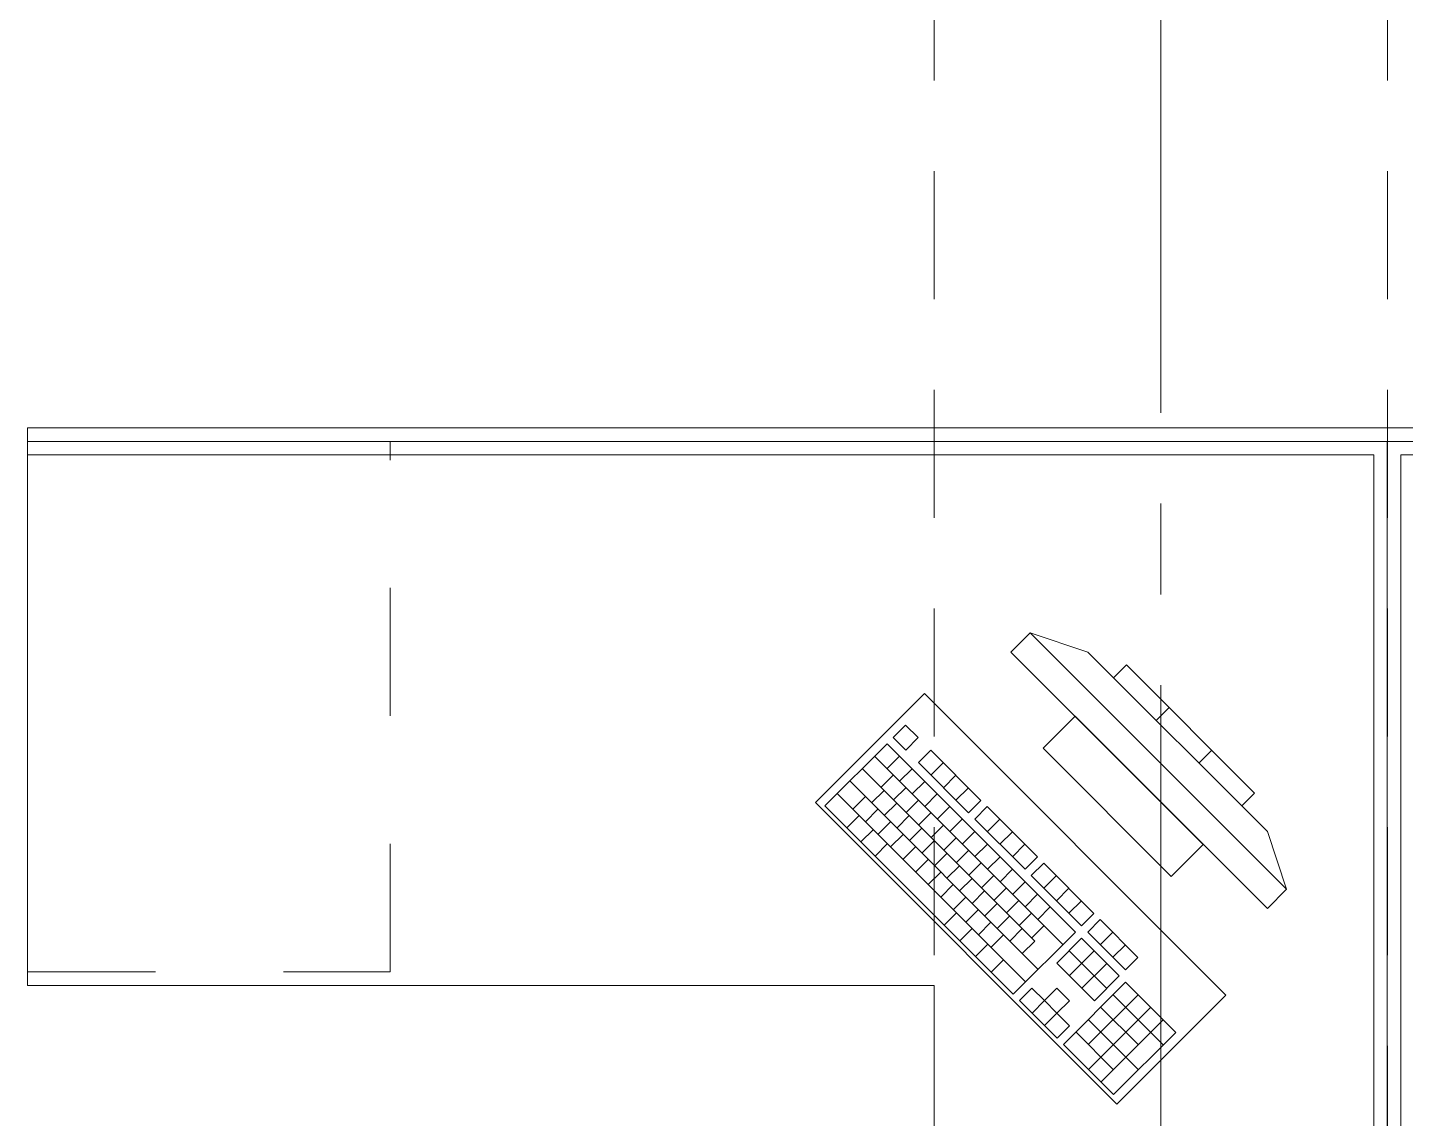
# Model space of a CAD drawing. Header units: inches. Extents: x -38 to 5698, y -33 to 92.
# Drawn here: x 200.07 to 201.59, y 19.872 to 21.075 of the extents above; entities that cross this region are included whole.
import ezdxf

# ---------------------------------------------------------------- set-up
doc = ezdxf.new("R2010")
doc.units = ezdxf.units.IN
doc.header["$MEASUREMENT"] = 0
for name, pattern in [('Hidden Line', [0.195611, 0.141111, -0.0545]), ('Punto & Raya', [0.65, 0.5, -0.075, 0, -0.075]), ('Rayas', [0.282222, 0.141111, -0.141111])]:
    doc.linetypes.add(name, pattern=pattern)
for name, color, linetype in [('02 _ ARQ _ ALB _ Ejes Generales', 7, 'Continuous'), ('08 _ STR _ EXT _ 09 Vigas', 7, 'Continuous'), ('Interior - Mobiliario', 7, 'Continuous')]:
    doc.layers.add(name, color=color, linetype=linetype)

msp = doc.modelspace()

# ---------------------------------------------------------------- linework, layer by layer
at = {"layer": '02 _ ARQ _ ALB _ Ejes Generales', "color": 252, "linetype": 'Punto & Raya', "lineweight": 13}
msp.add_line((201.32, 3.05), (201.32, 44.9), dxfattribs=at)
at = {"layer": '08 _ STR _ EXT _ 09 Vigas', "color": 251, "linetype": 'Hidden Line', "lineweight": 13}
for p, q in [((201.07, 17.4), (201.07, 29.7)), ((201.57, 17.4), (201.57, 29.7))]:
    msp.add_line(p, q, dxfattribs=at)
at = {"layer": 'Interior - Mobiliario', "color": 175, "linetype": 'Continuous', "lineweight": 13}
for p, q in [((200.0699, 20.6337), (200.0699, 20.6037)), ((201.5549, 20.6337), (200.0699, 20.6337)), ((201.5849, 20.6337), (201.5549, 20.6337)), ((203.0699, 20.6337), (201.5849, 20.6337)), ((200.0699, 20.6037), (201.5549, 20.6037)), ((201.5549, 20.6037), (201.5549, 19.3187)), ((201.5849, 20.6037), (203.0699, 20.6037)), ((201.5849, 19.3187), (201.5849, 20.6037)), ((201.176, 20.4076), (201.1548, 20.3864)), ((201.4589, 20.1248), (201.176, 20.4076)), ((201.176, 20.4076), (201.2397, 20.3864)), ((201.1548, 20.3864), (201.4376, 20.1036)), ((201.2397, 20.3864), (201.4376, 20.1884)), ((201.2821, 20.3723), (201.2679, 20.3581)), ((201.4235, 20.2309), (201.2821, 20.3723)), ((201.2679, 20.3581), (201.4094, 20.2167)), ((201.3151, 20.311), (201.3292, 20.3251)), ((201.2255, 20.3157), (201.1902, 20.2804)), ((201.3669, 20.1743), (201.2255, 20.3157)), ((201.0386, 20.3059), (201.0249, 20.2922)), ((201.0249, 20.2922), (201.0388, 20.2783)), ((201.0525, 20.2921), (201.0386, 20.3059)), ((201.0388, 20.2783), (201.0525, 20.2921)), ((201.0181, 20.2853), (200.9495, 20.2168)), ((201.2258, 20.0776), (201.0181, 20.2853)), ((201.0663, 20.2782), (201.0526, 20.2645)), ((201.1217, 20.2228), (201.0663, 20.2782)), ((201.1902, 20.2804), (201.3316, 20.1389)), ((201.3622, 20.2639), (201.3764, 20.278)), ((201.0043, 20.2716), (201.2121, 20.0639)), ((201.0182, 20.2578), (201.0319, 20.2715)), ((201.0526, 20.2645), (201.108, 20.2091)), ((201.0665, 20.2506), (201.0802, 20.2644)), ((200.9906, 20.2579), (201.181, 20.0675)), ((201.0114, 20.2371), (201.0251, 20.2508)), ((201.032, 20.2439), (201.0457, 20.2576)), ((201.0803, 20.2368), (201.094, 20.2505)), ((200.9769, 20.2442), (201.1846, 20.0365)), ((201.0011, 20.22), (201.0149, 20.2337)), ((201.0252, 20.2233), (201.039, 20.237)), ((201.0459, 20.2301), (201.0596, 20.2438)), ((201.0941, 20.223), (201.1079, 20.2367)), ((200.9495, 20.2168), (201.1572, 20.0091)), ((200.9632, 20.2305), (201.1709, 20.0228)), ((200.9805, 20.2132), (200.9942, 20.2269)), ((201.015, 20.2061), (201.0287, 20.2198)), ((201.0391, 20.2094), (201.0528, 20.2232)), ((201.0597, 20.2162), (201.0734, 20.2299)), ((201.0736, 20.2024), (201.0873, 20.2161)), ((201.108, 20.2091), (201.1217, 20.2228)), ((201.4094, 20.2167), (201.4235, 20.2309)), ((200.9737, 20.1925), (200.9874, 20.2062)), ((200.9944, 20.1993), (201.0081, 20.213)), ((201.0288, 20.1923), (201.0426, 20.206)), ((201.0529, 20.1956), (201.0667, 20.2093)), ((201.0874, 20.1885), (201.1011, 20.2022)), ((201.1286, 20.2159), (201.1149, 20.2022)), ((201.1149, 20.2022), (201.1703, 20.1468)), ((201.184, 20.1605), (201.1286, 20.2159)), ((201.1288, 20.1883), (201.1425, 20.202)), ((200.9893, 20.177), (201.003, 20.1907)), ((201.0082, 20.1855), (201.0219, 20.1992)), ((201.0427, 20.1784), (201.0564, 20.1921)), ((201.0668, 20.1817), (201.0805, 20.1955)), ((201.1013, 20.1747), (201.115, 20.1884)), ((201.1426, 20.1745), (201.1563, 20.1882)), ((201.4589, 20.1248), (201.4376, 20.1884)), ((201.0049, 20.1614), (201.0186, 20.1751)), ((201.022, 20.1716), (201.0358, 20.1853)), ((201.0359, 20.1578), (201.0496, 20.1715)), ((201.0565, 20.1646), (201.0702, 20.1783)), ((201.0806, 20.1679), (201.0943, 20.1816)), ((201.1151, 20.1608), (201.1288, 20.1746)), ((201.1565, 20.1606), (201.1702, 20.1744)), ((201.3316, 20.1389), (201.3669, 20.1743)), ((201.0497, 20.1439), (201.0635, 20.1576)), ((201.0704, 20.1507), (201.0841, 20.1644)), ((201.0945, 20.1541), (201.1082, 20.1678)), ((201.129, 20.147), (201.1427, 20.1607)), ((201.1703, 20.1468), (201.184, 20.1605)), ((201.0636, 20.1301), (201.0773, 20.1438)), ((201.0842, 20.1369), (201.0979, 20.1506)), ((201.1083, 20.1402), (201.122, 20.1539)), ((201.1222, 20.1264), (201.1359, 20.1401)), ((201.1428, 20.1331), (201.1565, 20.1469)), ((201.1909, 20.1536), (201.1772, 20.1399)), ((201.2463, 20.0982), (201.1909, 20.1536)), ((201.0774, 20.1162), (201.0912, 20.13)), ((201.0981, 20.123), (201.1118, 20.1367)), ((201.136, 20.1125), (201.1497, 20.1262)), ((201.1567, 20.1193), (201.1704, 20.133)), ((201.1772, 20.1399), (201.2326, 20.0845)), ((201.1911, 20.126), (201.2048, 20.1397)), ((201.2049, 20.1122), (201.2186, 20.1259)), ((201.4376, 20.1036), (201.4589, 20.1248)), ((201.0913, 20.1024), (201.105, 20.1161)), ((201.1119, 20.1092), (201.1256, 20.1229)), ((201.1499, 20.0987), (201.1636, 20.1124)), ((201.1705, 20.1055), (201.1842, 20.1192)), ((201.2188, 20.0983), (201.2325, 20.112)), ((201.081, 20.0852), (201.0947, 20.0989)), ((201.1051, 20.0885), (201.1188, 20.1023)), ((201.1258, 20.0953), (201.1395, 20.109)), ((201.1396, 20.0815), (201.1533, 20.0952)), ((201.1637, 20.0848), (201.1774, 20.0985)), ((201.1844, 20.0916), (201.1981, 20.1053)), ((201.2326, 20.0845), (201.2463, 20.0982)), ((201.0983, 20.0679), (201.1121, 20.0816)), ((201.119, 20.0747), (201.1327, 20.0884)), ((201.1535, 20.0676), (201.1672, 20.0814)), ((201.1776, 20.071), (201.1913, 20.0847)), ((201.2533, 20.0913), (201.2395, 20.0776)), ((201.2948, 20.0497), (201.2533, 20.0913)), ((201.1157, 20.0506), (201.1294, 20.0643)), ((201.1328, 20.0608), (201.1465, 20.0746)), ((201.1572, 20.0091), (201.2258, 20.0776)), ((201.1673, 20.0538), (201.181, 20.0675)), ((201.2327, 20.0707), (201.2053, 20.0433)), ((201.2742, 20.0292), (201.2327, 20.0707)), ((201.2395, 20.0776), (201.2811, 20.036)), ((201.2534, 20.0637), (201.2671, 20.0774)), ((201.219, 20.057), (201.2605, 20.0154)), ((201.2191, 20.0294), (201.2465, 20.0568)), ((201.2672, 20.0499), (201.281, 20.0636)), ((201.2811, 20.036), (201.2948, 20.0497)), ((201.133, 20.0333), (201.1467, 20.047)), ((201.2053, 20.0433), (201.2468, 20.0017)), ((201.233, 20.0156), (201.2604, 20.043)), ((201.2812, 20.0222), (201.2126, 19.9537)), ((201.2468, 20.0017), (201.2742, 20.0292)), ((201.3365, 19.9668), (201.2812, 20.0222)), ((201.1778, 20.0158), (201.1641, 20.0021)), ((201.1917, 20.002), (201.1778, 20.0158)), ((201.2054, 20.0157), (201.1917, 20.002)), ((201.2192, 20.0019), (201.2054, 20.0157)), ((201.2401, 19.9535), (201.295, 20.0084)), ((201.2674, 20.0085), (201.3228, 19.9531)), ((201.1641, 20.0021), (201.2057, 19.9606)), ((201.178, 19.9883), (201.1917, 20.002)), ((201.1917, 20.002), (201.2055, 19.9881)), ((201.1918, 19.9744), (201.2055, 19.9881)), ((201.2055, 19.9881), (201.2192, 20.0019)), ((201.2194, 19.9743), (201.2055, 19.9881)), ((201.2403, 19.926), (201.3088, 19.9945)), ((201.2537, 19.9948), (201.2953, 19.9533)), ((201.2057, 19.9606), (201.2194, 19.9743)), ((201.24, 19.9811), (201.2954, 19.9257)), ((201.2541, 19.9121), (201.3227, 19.9807)), ((201.2263, 19.9674), (201.2678, 19.9258)), ((201.268, 19.8983), (201.3365, 19.9668)), ((201.2126, 19.9537), (201.268, 19.8983))]:
    msp.add_line(p, q, dxfattribs=at)
at = {"layer": 'Interior - Mobiliario', "color": 175, "linetype": 'Rayas', "lineweight": 13}
for p, q in [((200.4699, 20.0337), (200.4699, 20.6187)), ((200.0699, 20.0337), (200.4699, 20.0337))]:
    msp.add_line(p, q, dxfattribs=at)
at = {"layer": 'Interior - Mobiliario', "color": 175, "linetype": 'Continuous', "lineweight": 13, "flags": 128}
for points in [[(201.5699, 20.6187), (200.0699, 20.6187), (200.0699, 20.0187), (201.0699, 20.0187), (201.0699, 19.3187), (201.5699, 19.3187)], [(201.5699, 20.6187), (203.0699, 20.6187), (203.0699, 20.0187), (202.0699, 20.0187), (202.0699, 19.3187), (201.5699, 19.3187)], [(201.0593, 20.3405), (200.9391, 20.2203), (201.2715, 19.8879), (201.3917, 20.0081)]]:
    msp.add_lwpolyline(points, close=True, dxfattribs=at)

doc.saveas('drawing.dxf')
